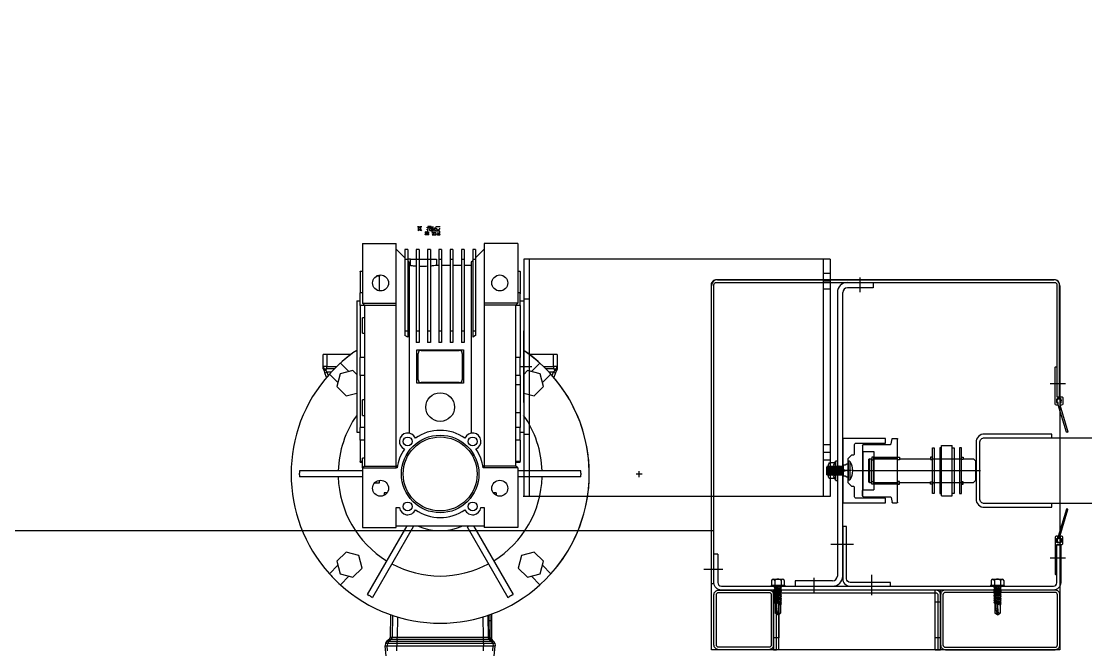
# Model space of a CAD drawing. Header units: millimetres. Extents: x 0 to 420500, y 0 to 297000.
# Drawn here: x 129298 to 130191, y 207453 to 207979 of the extents above; entities that cross this region are included whole.
import ezdxf
from ezdxf.xclip import XClip

# ---------------------------------------------------------------- set-up
doc = ezdxf.new("R2010")
doc.units = ezdxf.units.MM
doc.header["$LTSCALE"] = 5000
doc.header["$XCLIPFRAME"] = 0
doc.layers.add('arch', color=8, linetype='Continuous')
doc.layers.add('TRAY', color=3, linetype='Continuous')

# ---------------------------------------------------------------- blocks, each defined once
blk = doc.blocks.new('XR-plan$0$A$C24791F9D')
at = {"color": 0}
for p, q in [((2.15, 15.49), (2.15, 0.19)), ((2.15, 15.49), (2.15, 0.19)), ((2.49, 15.68), (3.28, 15.68)), ((3.68, 15.28), (3.68, 0.4)), ((3.68, 13.28), (4.82, 13.28)), ((4.82, 13.28), (6.19, 12.57)), ((6.19, 12.57), (7.68, 12.48)), ((7.68, 12.48), (7.68, 3.2)), ((8.41, 10.88), (7.68, 11.84)), ((7.68, 11.84), (8.88, 3.84)), ((8.41, 10.88), (9.27, 4.8)), ((8.41, 10.88), (8.49, 10.88)), ((8.88, 11.84), (8.49, 10.88)), ((8.49, 10.88), (9.35, 4.8)), ((9.61, 10.88), (8.88, 11.84)), ((8.88, 11.84), (10.08, 3.84)), ((9.61, 10.88), (10.47, 4.8)), ((9.61, 10.88), (9.69, 10.88)), ((10.08, 11.84), (9.69, 10.88)), ((9.69, 10.88), (10.55, 4.8)), ((10.81, 10.88), (10.08, 11.84)), ((10.08, 11.84), (11.28, 3.84)), ((10.81, 10.88), (11.67, 4.8)), ((10.81, 10.88), (10.89, 10.88)), ((11.28, 11.84), (10.89, 10.88)), ((10.89, 10.88), (11.75, 4.8)), ((12.01, 10.88), (11.28, 11.84)), ((11.28, 11.84), (12.48, 3.84)), ((12.01, 10.88), (12.87, 4.8)), ((12.01, 10.88), (12.09, 10.88)), ((12.48, 11.84), (12.09, 10.88)), ((12.09, 10.88), (12.95, 4.8)), ((13.21, 10.88), (12.48, 11.84)), ((12.48, 11.84), (13.68, 3.84)), ((13.21, 10.88), (14.07, 4.8)), ((13.21, 10.88), (13.29, 10.88)), ((13.68, 11.84), (13.29, 10.88)), ((13.29, 10.88), (14.15, 4.8)), ((14.41, 10.88), (13.68, 11.84)), ((13.68, 11.84), (14.88, 3.84)), ((14.41, 10.88), (15.27, 4.8)), ((14.41, 10.88), (14.49, 10.88)), ((14.88, 11.84), (14.49, 10.88)), ((14.49, 10.88), (15.35, 4.8)), ((15.61, 10.88), (14.88, 11.84)), ((14.88, 11.84), (16.08, 3.84)), ((15.61, 10.88), (16.47, 4.8)), ((15.61, 10.88), (15.69, 10.88)), ((16.08, 11.84), (15.69, 10.88)), ((15.69, 10.88), (16.55, 4.8)), ((16.81, 10.88), (16.08, 11.84)), ((16.08, 11.84), (17.28, 3.84)), ((16.81, 10.88), (17.67, 4.8)), ((16.81, 10.88), (16.89, 10.88)), ((17.28, 11.84), (16.89, 10.88)), ((16.89, 10.88), (17.75, 4.8)), ((18.01, 10.88), (17.28, 11.84)), ((17.28, 11.84), (18.48, 3.84)), ((18.01, 10.88), (18.87, 4.8)), ((18.01, 10.88), (18.09, 10.88)), ((18.48, 11.84), (18.09, 10.88)), ((18.09, 10.88), (18.95, 4.8)), ((19.21, 10.88), (18.48, 11.84)), ((18.48, 11.84), (19.68, 3.84)), ((19.21, 10.88), (20.07, 4.8)), ((19.21, 10.88), (19.29, 10.88)), ((19.68, 11.84), (19.29, 10.88)), ((19.29, 10.88), (20.15, 4.8)), ((20.41, 10.88), (19.68, 11.84)), ((19.68, 11.84), (20.88, 3.84)), ((20.41, 10.88), (21.27, 4.8)), ((20.41, 10.88), (20.49, 10.88)), ((20.88, 11.84), (20.49, 10.88)), ((20.49, 10.88), (21.35, 4.8)), ((21.61, 10.88), (20.88, 11.84)), ((20.88, 11.84), (21.68, 6.51)), ((21.61, 10.88), (21.68, 10.37)), ((21.61, 10.88), (21.68, 10.88)), ((21.68, 10.88), (21.68, 4.37)), ((4.82, 7.84), (3.68, 7.84)), ((3.68, 2.4), (4.82, 2.4)), ((4.82, 7.84), (7.68, 8.48)), ((4.82, 7.84), (7.68, 7.2)), ((4.82, 2.4), (6.19, 3.11)), ((6.19, 3.11), (7.68, 3.2)), ((7.68, 8.11), (8.15, 4.8)), ((7.68, 7.57), (8.07, 4.8)), ((7.68, 3.84), (8.07, 4.8)), ((8.15, 4.8), (8.07, 4.8)), ((8.15, 4.8), (8.88, 3.84)), ((8.88, 3.84), (9.27, 4.8)), ((9.35, 4.8), (9.27, 4.8)), ((9.35, 4.8), (10.08, 3.84)), ((10.08, 3.84), (10.47, 4.8)), ((10.55, 4.8), (10.47, 4.8)), ((10.55, 4.8), (11.28, 3.84)), ((11.28, 3.84), (11.67, 4.8)), ((11.75, 4.8), (11.67, 4.8)), ((11.75, 4.8), (12.48, 3.84)), ((12.48, 3.84), (12.87, 4.8)), ((12.95, 4.8), (12.87, 4.8)), ((12.95, 4.8), (13.68, 3.84)), ((13.68, 3.84), (14.07, 4.8)), ((14.15, 4.8), (14.07, 4.8)), ((14.15, 4.8), (14.88, 3.84)), ((14.88, 3.84), (15.27, 4.8)), ((15.35, 4.8), (15.27, 4.8)), ((15.35, 4.8), (16.08, 3.84)), ((16.08, 3.84), (16.47, 4.8)), ((16.55, 4.8), (16.47, 4.8)), ((16.55, 4.8), (17.28, 3.84)), ((17.28, 3.84), (17.67, 4.8)), ((17.75, 4.8), (17.67, 4.8)), ((17.75, 4.8), (18.48, 3.84)), ((18.48, 3.84), (18.87, 4.8)), ((18.95, 4.8), (18.87, 4.8)), ((18.95, 4.8), (19.68, 3.84)), ((19.68, 3.84), (20.07, 4.8)), ((20.15, 4.8), (20.07, 4.8)), ((20.15, 4.8), (20.88, 3.84)), ((20.88, 3.84), (21.27, 4.8)), ((21.35, 4.8), (21.27, 4.8)), ((21.35, 4.8), (21.68, 4.37)), ((2.49, 0), (3.28, 0))]:
    blk.add_line(p, q, dxfattribs=at)
for centre, radius, start, end in [((14.67, 7.84), 14.67, 148.57848, 211.42152), ((2.49, 15.28), 0.4, 90, 148.57848), ((3.28, 15.28), 0.4, 0, 90), ((2.49, 0.4), 0.4, 211.42152, 270), ((3.28, 0.4), 0.4, 270, 0)]:
    blk.add_arc(centre, radius, start, end, dxfattribs=at)
blk = doc.blocks.new('XR-plan$0$A$C715D639E')
at = {"color": 0}
for p, q in [((0, 13.2), (0, 3.04)), ((5.23, 11.6), (0.77, 11.6)), ((5.23, 14.8), (0.8, 14.8)), ((5.91, 16.05), (5.91, 0.19)), ((6.25, 16.24), (7.04, 16.24)), ((7.44, 15.84), (7.44, 0.4)), ((5.23, 5.2), (0.8, 5.2)), ((5.23, 1.44), (0.8, 1.44)), ((6.25, 0), (7.04, 0))]:
    blk.add_line(p, q, dxfattribs=at)
for centre, radius, start, end in [((2, 13.2), 2, 126.8699, 233.1301), ((6.91, 8.43), 6.91, 152.67686, 207.84238), ((6.43, 13.2), 2, 126.8699, 233.1301), ((11.34, 8.43), 6.91, 152.67686, 207.84238), ((18.43, 8.4), 14.67, 148.57848, 154.13646), ((6.25, 15.84), 0.4, 90, 148.57848), ((7.04, 15.84), 0.4, 0, 90), ((2.61, 3.32), 2.61, 133.8974, 226.1026), ((7.04, 3.32), 2.61, 133.8974, 226.1026), ((18.43, 7.84), 14.67, 205.86354, 211.42152), ((6.25, 0.4), 0.4, 211.42152, 270), ((7.04, 0.4), 0.4, 270, 0)]:
    blk.add_arc(centre, radius, start, end, dxfattribs=at)
blk = doc.blocks.new('XR-plan$0$A$C12F92AEA')
at = {"color": 0}
for p, q in [((23.99, 49.45), (24.83, 53.64)), ((25.32, 54.05), (29, 54.05)), ((0, 48.05), (0, 43.52)), ((0, 6), (0, 48)), ((1, 49.05), (23.5, 49.05)), ((29.5, 53.55), (29.5, 0.5)), ((0, 43.52), (0.5, 43.02)), ((0.5, 11.02), (0.5, 43.02)), ((0.5, 43.02), (9.5, 43.02)), ((9.5, 11.02), (9.5, 43.02)), ((9.5, 38.02), (29.5, 38.02)), ((0, 10.52), (0.5, 11.02)), ((0, 6), (0, 10.52)), ((0.5, 11.02), (9.5, 11.02)), ((9.5, 16.02), (29.5, 16.02)), ((1, 5), (23.5, 5)), ((23.99, 4.6), (24.83, 0.4)), ((25.32, 0), (29, 0))]:
    blk.add_line(p, q, dxfattribs=at)
for centre, radius, start, end in [((25.32, 53.55), 0.5, 90, 168.69007), ((29, 53.55), 0.5, 0, 90), ((1, 48.05), 1, 90, 180), ((23.5, 49.55), 0.5, 270, 348.69007), ((1, 6), 1, 180, 270), ((23.5, 4.5), 0.5, 11.30993, 90), ((25.32, 0.5), 0.5, 191.30993, 270), ((29, 0.5), 0.5, 270, 0)]:
    blk.add_arc(centre, radius, start, end, dxfattribs=at)
blk = doc.blocks.new('COMBI SHUTTER')
at = {"color": 0}
for p, q in [((-1584.55, 340.24), (-1584.55, 290.24)), ((-1584.55, 340.24), (-1556.55, 340.24)), ((-1556.55, 290.24), (-1556.55, 340.24)), ((-1482.55, 340.24), (-1482.55, 290.24)), ((-1454.55, 340.24), (-1482.55, 340.24)), ((-1454.55, 340.24), (-1454.55, 290.24)), ((-1549.3, 328.35), (-1556.55, 335.6)), ((-1549.3, 335.24), (-1549.3, 326.94)), ((-1546.8, 335.24), (-1549.3, 335.24)), ((-1546.8, 335.24), (-1546.8, 326.94)), ((-1539.8, 335.24), (-1539.8, 326.94)), ((-1537.3, 335.24), (-1539.8, 335.24)), ((-1537.3, 335.24), (-1537.3, 326.94)), ((-1530.3, 335.24), (-1530.3, 326.94)), ((-1527.8, 335.24), (-1530.3, 335.24)), ((-1527.8, 335.24), (-1527.8, 326.94)), ((-1518.3, 335.24), (-1520.8, 335.24)), ((-1520.8, 335.24), (-1520.8, 326.94)), ((-1518.3, 335.24), (-1518.3, 326.94)), ((-1508.8, 335.24), (-1511.3, 335.24)), ((-1511.3, 335.24), (-1511.3, 326.94)), ((-1508.8, 335.24), (-1508.8, 326.94)), ((-1499.3, 335.24), (-1501.8, 335.24)), ((-1501.8, 335.24), (-1501.8, 326.94)), ((-1499.3, 335.24), (-1499.3, 326.94)), ((-1492.3, 335.24), (-1492.3, 326.94)), ((-1489.8, 335.24), (-1492.3, 335.24)), ((-1482.55, 335.6), (-1489.8, 328.35)), ((-1489.8, 335.24), (-1489.8, 326.94)), ((-1549.3, 326.94), (-1549.3, 266.74)), ((-1546.8, 326.94), (-1549.3, 326.94)), ((-1544.3, 327.24), (-1546.8, 327.24)), ((-1546.8, 326.94), (-1546.8, 266.74)), ((-1545.55, 324.6), (-1546.8, 325.85)), ((-1545.55, 324.6), (-1545.55, 181.35)), ((-1544.3, 321.95), (-1545.55, 321.95)), ((-1544.3, 327.24), (-1539.8, 327.24)), ((-1544.3, 321.95), (-1544.3, 327.24)), ((-1539.8, 326.94), (-1539.8, 266.74)), ((-1537.3, 326.94), (-1539.8, 326.94)), ((-1537.3, 327.24), (-1530.3, 327.24)), ((-1537.3, 326.94), (-1537.3, 266.74)), ((-1530.3, 326.94), (-1530.3, 266.74)), ((-1527.8, 326.94), (-1530.3, 326.94)), ((-1527.8, 327.24), (-1524.8, 327.24)), ((-1527.8, 326.94), (-1527.8, 266.74)), ((-1524.8, 327.24), (-1522.55, 327.24)), ((-1522.55, 327.24), (-1522.55, 322.24)), ((-1522.55, 322.24), (-1520.8, 322.24)), ((-1518.3, 326.94), (-1520.8, 326.94)), ((-1520.8, 326.94), (-1520.8, 266.74)), ((-1518.3, 326.94), (-1518.3, 266.74)), ((-1518.3, 322.24), (-1511.3, 322.24)), ((-1508.8, 326.94), (-1511.3, 326.94)), ((-1511.3, 326.94), (-1511.3, 266.74)), ((-1508.8, 326.94), (-1508.8, 266.74)), ((-1508.8, 322.24), (-1501.8, 322.24)), ((-1499.3, 326.94), (-1501.8, 326.94)), ((-1501.8, 326.94), (-1501.8, 266.74)), ((-1499.3, 326.94), (-1499.3, 266.74)), ((-1499.3, 322.24), (-1493.55, 322.24)), ((-1492.3, 325.85), (-1493.55, 324.6)), ((-1493.55, 324.6), (-1493.55, 181.35)), ((-1492.3, 326.94), (-1492.3, 266.74)), ((-1489.8, 326.94), (-1492.3, 326.94)), ((-1489.8, 326.94), (-1489.8, 266.74)), ((-1192.55, 327.24), (-1449.55, 327.24)), ((-1449.55, 327.24), (-1449.55, 128.35)), ((-1445.05, 327.24), (-1445.05, 128.35)), ((-1198.55, 327.24), (-1198.55, 128.35)), ((-1192.55, 327.24), (-1192.55, 128.35)), ((-1586.55, 316.89), (-1586.55, 317.24)), ((-1586.55, 317.24), (-1584.55, 317.24)), ((-1584.55, 316.89), (-1586.55, 316.89)), ((-1586.55, 316.89), (-1586.55, 298.87)), ((-1570.55, 312.86), (-1573.19, 312.86)), ((-1570.55, 313.86), (-1570.55, 312.86)), ((-1570.55, 300.61), (-1570.55, 312.86)), ((-1454.55, 317.24), (-1452.55, 317.24)), ((-1452.55, 316.89), (-1454.55, 316.89)), ((-1452.55, 316.89), (-1452.55, 317.24)), ((-1452.55, 316.89), (-1452.55, 298.14)), ((-1198.55, 315.48), (-1192.55, 315.48)), ((-1292.1, 0), (-1292.1, 304.98)), ((-1287.1, 309.98), (-1005, 309.98)), ((-1198.55, 308.98), (-1192.55, 308.98)), ((-1178.05, 307.68), (-1156.55, 307.68)), ((-1167.3, 299.67), (-1167.3, 311.94)), ((-1156.55, 307.68), (-1156.55, 303.18)), ((-1000, 304.98), (-1000, 0)), ((-1584.55, 298.87), (-1586.55, 298.87)), ((-1586.55, 288.25), (-1586.55, 298.87)), ((-1452.55, 298.87), (-1454.55, 298.87)), ((-1452.55, 288.25), (-1452.55, 298.87)), ((-1198.55, 302.48), (-1192.55, 302.48)), ((-1186.55, 299.18), (-1186.55, 61.7)), ((-1182.05, 61.7), (-1182.05, 299.18)), ((-1156.55, 303.18), (-1178.05, 303.18)), ((-1589.55, 292.24), (-1589.55, 237.24)), ((-1589.55, 292.24), (-1586.55, 292.24)), ((-1583.05, 288.25), (-1586.55, 288.25)), ((-1586.55, 288.25), (-1586.55, 244.75)), ((-1584.55, 290.24), (-1556.55, 290.24)), ((-1584.55, 290.24), (-1583.05, 288.74)), ((-1583.05, 288.74), (-1556.55, 288.74)), ((-1583.05, 288.74), (-1583.05, 153.74)), ((-1556.55, 288.74), (-1556.55, 290.24)), ((-1556.55, 153.74), (-1556.55, 288.74)), ((-1482.55, 290.24), (-1482.55, 288.74)), ((-1454.55, 290.24), (-1482.55, 290.24)), ((-1482.55, 288.74), (-1482.55, 153.74)), ((-1456.05, 288.74), (-1482.55, 288.74)), ((-1456.05, 288.74), (-1454.55, 290.24)), ((-1456.05, 153.74), (-1456.05, 288.74)), ((-1452.55, 288.25), (-1456.05, 288.25)), ((-1452.55, 292.24), (-1449.55, 292.24)), ((-1452.55, 288.25), (-1452.55, 244.75)), ((-1449.55, 294.02), (-1445.05, 294.02)), ((-1449.55, 292.24), (-1449.55, 237.24)), ((-1583.05, 278.18), (-1584.55, 278.18)), ((-1584.55, 265.18), (-1584.55, 278.18)), ((-1584.55, 265.18), (-1583.05, 265.18)), ((-1546.8, 266.74), (-1549.3, 266.74)), ((-1549.3, 266.74), (-1549.3, 263.36)), ((-1546.8, 261.92), (-1549.3, 263.36)), ((-1546.8, 266.74), (-1546.8, 261.92)), ((-1539.8, 266.74), (-1539.8, 257.27)), ((-1537.3, 266.74), (-1539.8, 266.74)), ((-1537.3, 266.74), (-1537.3, 257.27)), ((-1530.3, 266.74), (-1530.3, 257.27)), ((-1527.8, 266.74), (-1530.3, 266.74)), ((-1527.8, 266.74), (-1527.8, 257.27)), ((-1518.3, 266.74), (-1520.8, 266.74)), ((-1520.8, 266.74), (-1520.8, 257.27)), ((-1518.3, 266.74), (-1518.3, 257.27)), ((-1508.8, 266.74), (-1511.3, 266.74)), ((-1511.3, 266.74), (-1511.3, 257.27)), ((-1508.8, 266.74), (-1508.8, 257.27)), ((-1499.3, 266.74), (-1501.8, 266.74)), ((-1501.8, 266.74), (-1501.8, 257.27)), ((-1499.3, 266.74), (-1499.3, 257.27)), ((-1489.8, 266.74), (-1492.3, 266.74)), ((-1492.3, 266.74), (-1492.3, 261.92)), ((-1489.8, 263.36), (-1492.3, 261.92)), ((-1489.8, 266.74), (-1489.8, 263.36)), ((-1449.55, 207.24), (-1449.55, 267.24)), ((-1537.3, 257.27), (-1539.8, 257.27)), ((-1539.05, 251.24), (-1500.05, 251.24)), ((-1539.05, 223.24), (-1539.05, 251.24)), ((-1535.55, 250.74), (-1503.55, 250.74)), ((-1527.8, 257.27), (-1530.3, 257.27)), ((-1518.3, 257.27), (-1520.8, 257.27)), ((-1508.8, 257.27), (-1511.3, 257.27)), ((-1499.3, 257.27), (-1501.8, 257.27)), ((-1500.05, 251.24), (-1500.05, 223.24)), ((-1614.55, 247.24), (-1617.55, 247.24)), ((-1617.55, 237.24), (-1617.55, 247.24)), ((-1594.55, 247.24), (-1614.55, 247.24)), ((-1614.55, 247.24), (-1614.55, 237.24)), ((-1583.05, 244.75), (-1586.55, 244.75)), ((-1586.55, 229.73), (-1586.55, 244.75)), ((-1538.05, 226.24), (-1538.05, 248.24)), ((-1501.05, 248.24), (-1501.05, 226.24)), ((-1452.55, 244.75), (-1456.05, 244.75)), ((-1452.55, 229.73), (-1452.55, 244.75)), ((-1424.55, 247.24), (-1444.55, 247.24)), ((-1421.55, 247.24), (-1424.55, 247.24)), ((-1424.55, 237.24), (-1424.55, 247.24)), ((-1421.55, 247.24), (-1421.55, 237.24)), ((-1617.55, 235.24), (-1617.55, 237.24)), ((-1614.55, 237.24), (-1617.55, 237.24)), ((-1617.55, 235.24), (-1617.5, 235.09)), ((-1617.5, 235.09), (-1617.5, 235.09)), ((-1617.5, 235.09), (-1616.37, 231.99)), ((-1615.55, 235.24), (-1615.55, 234.25)), ((-1615.55, 235.24), (-1614.55, 235.24)), ((-1615.55, 234.25), (-1614.49, 232.5)), ((-1614.55, 237.24), (-1606.3, 237.24)), ((-1614.55, 235.24), (-1614.55, 237.24)), ((-1608.33, 235.24), (-1614.55, 235.24)), ((-1610.96, 232.5), (-1614.49, 232.5)), ((-1614.49, 232.5), (-1613.48, 229.72)), ((-1592.73, 233.85), (-1603.32, 231.01)), ((-1603.22, 240.1), (-1596.07, 232.95)), ((-1589.55, 230.67), (-1592.73, 233.85)), ((-1589.55, 237.24), (-1589.55, 182.24)), ((-1451.8, 237.24), (-1442.8, 237.24)), ((-1449.55, 237.24), (-1449.55, 182.24)), ((-1446.38, 233.85), (-1449.55, 230.67)), ((-1435.78, 231.01), (-1446.38, 233.85)), ((-1443.03, 232.95), (-1435.88, 240.1)), ((-1432.8, 237.24), (-1424.55, 237.24)), ((-1424.55, 235.24), (-1430.78, 235.24)), ((-1424.61, 232.5), (-1428.14, 232.5)), ((-1425.63, 229.72), (-1424.61, 232.5)), ((-1423.55, 234.25), (-1424.61, 232.5)), ((-1421.55, 237.24), (-1424.55, 237.24)), ((-1424.55, 237.24), (-1424.55, 235.24)), ((-1424.55, 235.24), (-1423.55, 235.24)), ((-1423.55, 234.25), (-1423.55, 235.24)), ((-1421.6, 235.09), (-1422.73, 231.99)), ((-1421.55, 235.24), (-1421.6, 235.09)), ((-1421.55, 237.24), (-1421.55, 235.24)), ((-1614.93, 228.03), (-1616.37, 231.99)), ((-1605.26, 223.76), (-1612.42, 230.91)), ((-1603.32, 231.01), (-1606.16, 220.41)), ((-1583.05, 229.73), (-1586.55, 229.73)), ((-1586.55, 229.73), (-1586.55, 186.23)), ((-1500.05, 223.24), (-1539.05, 223.24)), ((-1503.55, 223.74), (-1535.55, 223.74)), ((-1452.55, 229.73), (-1456.05, 229.73)), ((-1452.55, 229.73), (-1452.55, 222.18)), ((-1432.94, 220.41), (-1435.78, 231.01)), ((-1426.69, 230.91), (-1433.84, 223.76)), ((-1422.73, 231.99), (-1424.17, 228.03)), ((-1008.24, 223.11), (-995.19, 223.11)), ((-1606.16, 220.41), (-1598.4, 212.66)), ((-1598.4, 212.66), (-1589.55, 215.03)), ((-1456.05, 222.18), (-1452.55, 222.18)), ((-1452.55, 222.18), (-1452.55, 198.51)), ((-1449.55, 215.03), (-1440.7, 212.66)), ((-1440.7, 212.66), (-1432.94, 220.41)), ((-1583.05, 209.3), (-1584.55, 209.3)), ((-1584.55, 196.3), (-1584.55, 209.3)), ((-1452.55, 198.51), (-1456.05, 198.51)), ((-1452.55, 198.51), (-1452.55, 186.23)), ((-1584.55, 196.3), (-1583.05, 196.3)), ((-1589.55, 182.24), (-1586.55, 182.24)), ((-1583.05, 186.23), (-1586.55, 186.23)), ((-1586.55, 175.61), (-1586.55, 186.23)), ((-1452.55, 186.23), (-1456.05, 186.23)), ((-1452.55, 175.61), (-1452.55, 186.23)), ((-1452.55, 182.24), (-1449.55, 182.24)), ((-1449.55, 180.46), (-1445.05, 180.46)), ((-1583.05, 175.61), (-1586.55, 175.61)), ((-1586.55, 175.61), (-1586.55, 157.59)), ((-1452.55, 175.61), (-1456.05, 175.61)), ((-1452.55, 175.61), (-1452.55, 157.59)), ((-1198.55, 172), (-1192.55, 172)), ((-1099.16, 170.96), (-1090.16, 170.96)), ((-1099.16, 129), (-1099.16, 170.96)), ((-1090.16, 129), (-1090.16, 170.96)), ((-1063.11, 177.5), (3063.11, 177.5)), ((-1198.55, 165.5), (-1192.55, 165.5)), ((-1584.55, 157.59), (-1586.55, 157.59)), ((-1586.55, 157.24), (-1586.55, 157.59)), ((-1586.55, 157.24), (-1584.55, 157.24)), ((-1583.05, 160.59), (-1584.55, 160.59)), ((-1584.55, 152.24), (-1584.55, 160.59)), ((-1583.05, 153.74), (-1584.55, 152.24)), ((-1584.55, 152.24), (-1556.55, 152.24)), ((-1584.55, 152.24), (-1584.55, 102.24)), ((-1583.05, 153.74), (-1556.55, 153.74)), ((-1556.55, 152.24), (-1556.55, 153.74)), ((-1555.47, 153.74), (-1556.55, 153.74)), ((-1555.71, 152.24), (-1556.55, 152.24)), ((-1482.55, 153.74), (-1483.63, 153.74)), ((-1482.55, 152.24), (-1483.4, 152.24)), ((-1456.05, 153.74), (-1482.55, 153.74)), ((-1482.55, 153.74), (-1482.55, 152.24)), ((-1454.55, 152.24), (-1482.55, 152.24)), ((-1452.55, 157.59), (-1456.05, 157.59)), ((-1456.05, 157.24), (-1452.55, 157.24)), ((-1454.55, 152.24), (-1456.05, 153.74)), ((-1454.55, 152.24), (-1454.55, 102.24)), ((-1452.55, 157.24), (-1452.55, 157.59)), ((-1198.55, 159), (-1192.55, 159)), ((-1159.56, 160), (-1160.06, 159.5)), ((-1160.06, 140.5), (-1160.06, 159.5)), ((-1159.56, 160), (-1157.56, 160)), ((-1159.56, 160), (-1159.56, 140)), ((-1157.56, 140), (-1157.56, 160)), ((-1156.06, 140), (-1156.06, 160)), ((-1142.16, 160), (-1136.06, 160)), ((-1134.56, 160), (-1108.36, 160)), ((-1106.86, 160), (-1082.46, 160)), ((-1106.86, 160), (-1082.46, 160)), ((-1080.96, 160), (-1072.34, 160)), ((-1070.34, 158), (-1072.34, 160)), ((-1070.34, 142), (-1070.34, 158)), ((-1637.55, 146.57), (-1637.55, 147.91)), ((-1584.55, 149.74), (-1637.53, 149.74)), ((-1584.55, 144.74), (-1637.53, 144.74)), ((-1401.58, 149.74), (-1454.55, 149.74)), ((-1401.58, 144.74), (-1454.55, 144.74)), ((-1401.55, 147.91), (-1401.55, 146.57)), ((-1350.12, 147.17), (-1355.12, 147.17)), ((-1352.62, 144.67), (-1352.62, 149.67)), ((-1174.72, 150), (-1190.19, 150)), ((-1176.04, 150), (-1187.82, 150)), ((-1173.09, 150), (-1066.63, 150)), ((-1173.09, 150), (-1066.63, 150)), ((-1574.52, 139.74), (-1570.55, 139.74)), ((-1570.55, 139.74), (-1570.55, 141.86)), ((-1566.55, 141.23), (-1566.55, 140.99)), ((-1566.11, 140.99), (-1566.55, 140.99)), ((-1472.55, 140.99), (-1472.99, 140.99)), ((-1472.55, 141.23), (-1472.55, 140.99)), ((-1160.06, 140.5), (-1159.56, 140)), ((-1159.56, 140), (-1157.56, 140)), ((-1142.16, 140), (-1136.06, 140)), ((-1134.56, 140), (-1108.36, 140)), ((-1106.86, 140), (-1082.46, 140)), ((-1080.96, 140), (-1072.34, 140)), ((-1072.34, 140), (-1070.34, 142)), ((-1564, 131.49), (-1566.55, 131.49)), ((-1566.55, 131.49), (-1566.55, 129.25)), ((-1472.55, 131.49), (-1475.1, 131.49)), ((-1472.55, 131.49), (-1472.55, 129.25)), ((-1192.55, 128.35), (-1449.99, 128.35)), ((-1099.16, 129), (-1090.16, 129)), ((-1556.55, 102.24), (-1556.55, 119.24)), ((-1556.55, 119.24), (-1553.73, 119.24)), ((-1485.37, 119.24), (-1482.55, 119.24)), ((-1482.55, 119.24), (-1482.55, 102.24)), ((3063.11, 122.5), (-1063.11, 122.5)), ((-1584.55, 102.24), (-1556.55, 102.24)), ((-1547.55, 103.74), (-1580.7, 46.32)), ((-1542.2, 103.01), (-1576.37, 43.82)), ((-1556.55, 103.74), (-1482.55, 103.74)), ((-1542.2, 103.02), (-1542.2, 103.01)), ((-1496.9, 103.01), (-1496.91, 103.02)), ((-1496.9, 103.01), (-1462.73, 43.82)), ((-1491.55, 103.74), (-1458.4, 46.32)), ((-1454.55, 102.24), (-1482.55, 102.24)), ((-1598.4, 81.82), (-1606.16, 74.06)), ((-1587.81, 78.98), (-1598.4, 81.82)), ((-1440.7, 81.82), (-1451.29, 78.98)), ((-1432.94, 74.06), (-1440.7, 81.82)), ((-1173.14, 88.2), (-1191.91, 88.2)), ((-1174.72, 88.2), (-1190.19, 88.2)), ((-1606.16, 74.06), (-1603.32, 63.47)), ((-1584.97, 68.39), (-1587.81, 78.98)), ((-1451.29, 78.98), (-1454.13, 68.39)), ((-1435.78, 63.47), (-1432.94, 74.06)), ((-1286.81, 80), (-1290.01, 80)), ((-1008.24, 76.89), (-995.19, 76.89)), ((-1612.42, 63.57), (-1605.26, 70.72)), ((-1603.32, 63.47), (-1592.73, 60.63)), ((-1592.73, 60.63), (-1584.97, 68.39)), ((-1454.13, 68.39), (-1446.38, 60.63)), ((-1446.38, 60.63), (-1435.78, 63.47)), ((-1433.84, 70.72), (-1426.69, 63.57)), ((-1298.53, 67.37), (-1282.53, 67.37)), ((-1157.8, 62.72), (-1157.8, 45.74)), ((-1596.07, 61.53), (-1603.22, 54.37)), ((-1435.88, 54.37), (-1443.03, 61.53)), ((-1242.16, 53.9), (-1242.16, 53.5)), ((-1241.86, 54.2), (-1230.96, 54.2)), ((-1241.66, 57.89), (-1241.66, 54.2)), ((-1240.34, 59.2), (-1232.47, 59.2)), ((-1239.03, 59.2), (-1239.03, 54.2)), ((-1233.78, 59.2), (-1233.78, 54.2)), ((-1231.16, 57.89), (-1231.16, 54.2)), ((-1230.66, 53.9), (-1230.66, 53.5)), ((-1190.55, 57.7), (-1222.05, 57.7)), ((-1222.05, 57.7), (-1222.05, 53.2)), ((-1206.3, 60.29), (-1206.3, 47.65)), ((-1206.3, 60.29), (-1206.3, 47.65)), ((-1058.06, 53.9), (-1058.06, 53.5)), ((-1057.76, 54.2), (-1046.86, 54.2)), ((-1057.56, 57.89), (-1057.56, 54.2)), ((-1056.24, 59.2), (-1048.37, 59.2)), ((-1054.93, 59.2), (-1054.93, 54.2)), ((-1049.68, 59.2), (-1049.68, 54.2)), ((-1047.06, 57.89), (-1047.06, 54.2)), ((-1046.56, 53.9), (-1046.56, 53.5)), ((-1577.97, 44.71), (-1579.13, 45.38)), ((-1459.97, 45.38), (-1461.13, 44.71)), ((-1241.86, 53.2), (-1230.96, 53.2)), ((-1240, 0), (-1240, 50)), ((-1239.41, 52.08), (-1238.61, 52.72)), ((-1238.61, 51.16), (-1239.41, 52.08)), ((-1239.41, 50.52), (-1238.61, 51.16)), ((-1238.61, 49.61), (-1239.41, 50.52)), ((-1239.41, 48.97), (-1238.61, 49.61)), ((-1238.61, 48.05), (-1239.41, 48.97)), ((-1239.41, 47.41), (-1238.61, 48.05)), ((-1238.61, 46.5), (-1239.41, 47.41)), ((-1239.41, 45.86), (-1238.61, 46.5)), ((-1238.61, 44.94), (-1239.41, 45.86)), ((-1239.41, 44.3), (-1238.61, 44.94)), ((-1239.3, 52.17), (-1233.41, 50.73)), ((-1239.3, 50.61), (-1233.41, 49.17)), ((-1239.3, 49.06), (-1233.41, 47.62)), ((-1239.3, 47.5), (-1233.41, 46.06)), ((-1239.3, 45.95), (-1233.41, 44.51)), ((-1238.61, 52.72), (-1239.03, 53.2)), ((-1238.61, 52.72), (-1234.21, 51.65)), ((-1238.61, 51.16), (-1234.21, 50.09)), ((-1238.61, 49.61), (-1234.21, 48.54)), ((-1238.61, 48.05), (-1234.21, 46.98)), ((-1238.61, 46.5), (-1234.21, 45.43)), ((-1238.61, 44.94), (-1234.21, 43.87)), ((-1237.16, 53.2), (-1233.41, 52.28)), ((-1235.5, 0), (-1235.5, 50)), ((-1233.41, 52.28), (-1234.21, 53.2)), ((-1233.41, 52.28), (-1234.21, 51.65)), ((-1233.41, 50.73), (-1234.21, 51.65)), ((-1233.41, 50.73), (-1234.21, 50.09)), ((-1233.41, 49.17), (-1234.21, 50.09)), ((-1233.41, 49.17), (-1234.21, 48.54)), ((-1233.41, 47.62), (-1234.21, 48.54)), ((-1233.41, 47.62), (-1234.21, 46.98)), ((-1233.41, 46.06), (-1234.21, 46.98)), ((-1233.41, 46.06), (-1234.21, 45.43)), ((-1233.41, 44.51), (-1234.21, 45.43)), ((-1222.05, 53.2), (-1190.55, 53.2)), ((-1104.5, 0), (-1104.5, 50)), ((-1100, 0), (-1100, 50)), ((-1057.76, 53.2), (-1046.86, 53.2)), ((-1055.31, 52.08), (-1054.51, 52.72)), ((-1054.51, 51.16), (-1055.31, 52.08)), ((-1055.31, 50.52), (-1054.51, 51.16)), ((-1054.51, 49.61), (-1055.31, 50.52)), ((-1055.31, 48.97), (-1054.51, 49.61)), ((-1054.51, 48.05), (-1055.31, 48.97)), ((-1055.31, 47.41), (-1054.51, 48.05)), ((-1054.51, 46.5), (-1055.31, 47.41)), ((-1055.31, 45.86), (-1054.51, 46.5)), ((-1054.51, 44.94), (-1055.31, 45.86)), ((-1055.31, 44.3), (-1054.51, 44.94)), ((-1055.2, 52.17), (-1049.31, 50.73)), ((-1055.2, 50.61), (-1049.31, 49.17)), ((-1055.2, 49.06), (-1049.31, 47.62)), ((-1055.2, 47.5), (-1049.31, 46.06)), ((-1055.2, 45.95), (-1049.31, 44.51)), ((-1054.51, 52.72), (-1054.93, 53.2)), ((-1054.51, 52.72), (-1050.11, 51.65)), ((-1054.51, 51.16), (-1050.11, 50.09)), ((-1054.51, 49.61), (-1050.11, 48.54)), ((-1054.51, 48.05), (-1050.11, 46.98)), ((-1054.51, 46.5), (-1050.11, 45.43)), ((-1054.51, 44.94), (-1050.11, 43.87)), ((-1053.06, 53.2), (-1049.31, 52.28)), ((-1049.31, 52.28), (-1050.11, 53.2)), ((-1049.31, 52.28), (-1050.11, 51.65)), ((-1049.31, 50.73), (-1050.11, 51.65)), ((-1049.31, 50.73), (-1050.11, 50.09)), ((-1049.31, 49.17), (-1050.11, 50.09)), ((-1049.31, 49.17), (-1050.11, 48.54)), ((-1049.31, 47.62), (-1050.11, 48.54)), ((-1049.31, 47.62), (-1050.11, 46.98)), ((-1049.31, 46.06), (-1050.11, 46.98)), ((-1049.31, 46.06), (-1050.11, 45.43)), ((-1049.31, 44.51), (-1050.11, 45.43)), ((-1238.61, 43.39), (-1239.41, 44.3)), ((-1239.41, 42.75), (-1238.61, 43.39)), ((-1238.61, 41.83), (-1239.41, 42.75)), ((-1239.41, 41.19), (-1238.61, 41.83)), ((-1238.61, 40.28), (-1239.41, 41.19)), ((-1239.41, 39.64), (-1238.61, 40.28)), ((-1238.61, 38.72), (-1239.41, 39.64)), ((-1239.3, 44.39), (-1233.41, 42.96)), ((-1239.3, 42.84), (-1233.41, 41.4)), ((-1239.3, 41.28), (-1233.41, 39.85)), ((-1239.3, 39.73), (-1237.81, 39.36)), ((-1238.61, 43.39), (-1234.21, 42.32)), ((-1238.61, 41.83), (-1234.21, 40.76)), ((-1238.61, 40.28), (-1234.21, 39.21)), ((-1238.61, 38.72), (-1238.61, 30.47)), ((-1238.61, 38.72), (-1237.87, 38.54)), ((-1236.02, 38.09), (-1237.73, 40.07)), ((-1236.94, 39.15), (-1233.41, 38.29)), ((-1236.94, 39.15), (-1236.68, 39.09)), ((-1236.02, 38.09), (-1234.21, 37.65)), ((-1235.74, 31), (-1236.02, 38.09)), ((-1236.02, 30.68), (-1236.02, 38.09)), ((-1233.41, 44.51), (-1234.21, 43.87)), ((-1233.41, 42.96), (-1234.21, 43.87)), ((-1233.41, 42.96), (-1234.21, 42.32)), ((-1233.41, 41.4), (-1234.21, 42.32)), ((-1233.41, 41.4), (-1234.21, 40.76)), ((-1233.41, 39.85), (-1234.21, 40.76)), ((-1233.41, 39.85), (-1234.21, 39.21)), ((-1233.41, 38.29), (-1234.21, 39.21)), ((-1233.41, 38.29), (-1234.21, 37.65)), ((-1234.21, 37.65), (-1234.21, 30.47)), ((-1054.51, 43.39), (-1055.31, 44.3)), ((-1055.31, 42.75), (-1054.51, 43.39)), ((-1054.51, 41.83), (-1055.31, 42.75)), ((-1055.31, 41.19), (-1054.51, 41.83)), ((-1054.51, 40.28), (-1055.31, 41.19)), ((-1055.31, 39.64), (-1054.51, 40.28)), ((-1054.51, 38.72), (-1055.31, 39.64)), ((-1055.2, 44.39), (-1049.31, 42.96)), ((-1055.2, 42.84), (-1049.31, 41.4)), ((-1055.2, 41.28), (-1049.31, 39.85)), ((-1055.2, 39.73), (-1053.71, 39.36)), ((-1054.51, 43.39), (-1050.11, 42.32)), ((-1054.51, 41.83), (-1050.11, 40.76)), ((-1054.51, 40.28), (-1050.11, 39.21)), ((-1054.51, 38.72), (-1054.51, 30.47)), ((-1054.51, 38.72), (-1053.77, 38.54)), ((-1051.92, 38.09), (-1053.63, 40.07)), ((-1052.84, 39.15), (-1049.31, 38.29)), ((-1052.84, 39.15), (-1052.58, 39.09)), ((-1051.92, 38.09), (-1050.11, 37.65)), ((-1051.64, 31), (-1051.92, 38.09)), ((-1051.92, 30.68), (-1051.92, 38.09)), ((-1049.31, 44.51), (-1050.11, 43.87)), ((-1049.31, 42.96), (-1050.11, 43.87)), ((-1049.31, 42.96), (-1050.11, 42.32)), ((-1049.31, 41.4), (-1050.11, 42.32)), ((-1049.31, 41.4), (-1050.11, 40.76)), ((-1049.31, 39.85), (-1050.11, 40.76)), ((-1049.31, 39.85), (-1050.11, 39.21)), ((-1049.31, 38.29), (-1050.11, 39.21)), ((-1049.31, 38.29), (-1050.11, 37.65)), ((-1050.11, 37.65), (-1050.11, 30.47)), ((-1561.1, 29.34), (-1561.43, 10.24)), ((-1559.52, 28.8), (-1559.84, 10.24)), ((-1555.44, 27.5), (-1555.47, 10.24)), ((-1483.66, 27.5), (-1483.63, 10.24)), ((-1479.59, 28.8), (-1479.26, 10.24)), ((-1476.55, 29.87), (-1476.55, 24.22)), ((-1476.55, 29.87), (-1476.55, 24.22)), ((-1236.41, 29.2), (-1238.61, 30.47)), ((-1236.41, 29.2), (-1237.46, 33.89)), ((-1236.41, 29.2), (-1236.02, 30.68)), ((-1236.41, 29.2), (-1234.21, 30.47)), ((-1235.32, 31), (-1234.21, 30.47)), ((-1052.31, 29.2), (-1054.51, 30.47)), ((-1052.31, 29.2), (-1053.36, 33.89)), ((-1052.31, 29.2), (-1051.92, 30.68)), ((-1052.31, 29.2), (-1050.11, 30.47)), ((-1051.22, 31), (-1050.11, 30.47)), ((-1477.94, 24.23), (-1479.32, 24.2)), ((-1479.32, 24.2), (-1479.07, 10.24)), ((-1477.94, 24.23), (-1477.82, 10.26)), ((-1476.55, 24.22), (-1476.55, 9.34)), ((-1476.55, 24.22), (-1476.55, 8.43)), ((-1559.84, 10.24), (-1561.43, 10.24)), ((-1555.47, 10.24), (-1559.84, 10.24)), ((-1519.55, 10.24), (-1555.47, 10.24)), ((-1483.63, 10.24), (-1519.55, 10.24)), ((-1479.26, 10.24), (-1483.63, 10.24)), ((-1479.07, 10.24), (-1479.26, 10.24)), ((-1477.82, 10.26), (-1479.07, 10.24)), ((-1565.32, 5.41), (-1565.55, 3.24)), ((-1565.55, 3.24), (-1563.95, 3.24)), ((-1564.56, -8.11), (-1565.55, 3.24)), ((-1565.32, 5.41), (-1563.72, 5.41)), ((-1562.17, 8.72), (-1564.59, 6.76)), ((-1562.99, 6.76), (-1564.59, 6.76)), ((-1563.72, 5.41), (-1563.95, 3.24)), ((-1563.95, 3.24), (-1555.89, 3.24)), ((-1563.59, -0.94), (-1563.95, 3.24)), ((-1563.72, 5.41), (-1555.87, 5.41)), ((-1560.58, 8.72), (-1562.99, 6.76)), ((-1555.79, 6.76), (-1562.99, 6.76)), ((-1562.17, 8.72), (-1560.58, 8.72)), ((-1560.58, 8.72), (-1555.55, 8.72)), ((-1555.87, 5.41), (-1555.89, 3.24)), ((-1555.89, 3.24), (-1519.55, 3.24)), ((-1555.86, -0.94), (-1555.89, 3.24)), ((-1555.87, 5.41), (-1519.55, 5.41)), ((-1555.55, 8.72), (-1555.79, 6.76)), ((-1519.55, 6.76), (-1555.79, 6.76)), ((-1555.55, 8.72), (-1519.55, 8.72)), ((-1519.55, 8.72), (-1483.56, 8.72)), ((-1483.31, 6.76), (-1519.55, 6.76)), ((-1519.55, 5.41), (-1483.23, 5.41)), ((-1519.55, 3.24), (-1483.21, 3.24)), ((-1483.56, 8.72), (-1478.52, 8.72)), ((-1483.56, 8.72), (-1483.31, 6.76)), ((-1476.11, 6.76), (-1483.31, 6.76)), ((-1483.25, -0.94), (-1483.21, 3.24)), ((-1483.23, 5.41), (-1475.38, 5.41)), ((-1483.23, 5.41), (-1483.21, 3.24)), ((-1483.21, 3.24), (-1475.15, 3.24)), ((-1478.52, 8.72), (-1478.33, 8.72)), ((-1478.52, 8.72), (-1476.11, 6.76)), ((-1476.55, 8.43), (-1476.55, 8.42)), ((-1474.51, 6.76), (-1476.11, 6.76)), ((-1475.81, 7.81), (-1475.81, 6.87)), ((-1475.81, 7.81), (-1474.51, 6.76)), ((-1475.52, -0.94), (-1475.15, 3.24)), ((-1475.38, 5.41), (-1473.78, 5.41)), ((-1475.38, 5.41), (-1475.15, 3.24)), ((-1475.15, 3.24), (-1473.55, 3.24)), ((-1474.54, -8.11), (-1473.55, 3.24)), ((-1473.78, 5.41), (-1473.55, 3.24)), ((-1000, 0), (-1292.1, 0)), ((-1104.5, 0), (-1100, 0))]:
    blk.add_line(p, q, dxfattribs=at)
for points in [[(-1537.05, 354.24), (-1538.55, 354.24)], [(-1537.8, 350.99), (-1537.8, 354.24)], [(-1537.05, 351.49), (-1537.8, 350.99)], [(-1536.8, 353.49), (-1536.8, 353.99)], [(-1536.8, 351.74), (-1536.8, 352.24)], [(-1535.05, 354.24), (-1536.55, 354.24)], [(-1535.8, 350.99), (-1535.8, 354.24)], [(-1535.05, 351.49), (-1535.8, 350.99)], [(-1528.8, 349.49), (-1532.3, 349.49)], [(-1529.05, 347.49), (-1529.05, 348.74), (-1532.05, 348.74), (-1532.05, 347.49), (-1532.05, 347.99), (-1529.05, 347.99)], [(-1531.3, 349.49), (-1531.3, 350.74)], [(-1530.3, 353.49), (-1530.3, 353.99)], [(-1530.3, 351.74), (-1530.3, 352.24)], [(-1527.05, 353.24), (-1529.8, 353.24), (-1529.8, 353.74), (-1527.05, 353.74), (-1527.05, 354.49), (-1529.8, 354.49)], [(-1529.8, 350.99), (-1529.8, 352.74)], [(-1529.8, 349.49), (-1529.8, 350.74)], [(-1523.05, 348.99), (-1526.55, 348.99)], [(-1526.3, 350.99), (-1526.3, 354.49)], [(-1523.3, 349.74), (-1526.3, 349.74), (-1526.3, 350.74)], [(-1523.3, 348.24), (-1524.05, 347.24), (-1524.8, 348.24), (-1525.55, 347.24), (-1526.3, 348.24)], [(-1525.55, 350.99), (-1525.55, 354.49)], [(-1525.55, 352.74), (-1524.8, 352.74)], [(-1524.8, 348.49), (-1524.8, 348.99)], [(-1523.05, 351.24), (-1524.3, 351.24), (-1524.3, 352.74), (-1524.05, 353.49), (-1523.55, 353.99), (-1523.05, 354.24)], [(-1523.05, 352.49), (-1524.3, 352.49)], [(-1519.55, 354.24), (-1523.05, 354.24)], [(-1519.8, 353.24), (-1521.3, 351.24), (-1522.8, 353.24)], [(-1519.8, 349.74), (-1519.8, 350.74), (-1522.8, 350.74)], [(-1522.8, 347.24), (-1522.8, 349.24)], [(-1519.55, 348.99), (-1522.05, 348.99)], [(-1520.8, 348.24), (-1520.8, 348.99)], [(-1523.3, 347.24), (-1526.3, 347.24)], [(-1617.5, 235.09), (-1617.36, 234.84), (-1617.14, 234.62), (-1616.74, 234.4), (-1616.24, 234.27), (-1615.69, 234.24), (-1615.55, 234.25)], [(-1423.55, 234.25), (-1422.99, 234.25), (-1422.48, 234.35), (-1422.05, 234.56), (-1421.81, 234.76), (-1421.64, 235.01), (-1421.6, 235.09)], [(-1157.56, 160), (-1157.56, 159.2), (-1156.06, 159.2), (-1156.06, 160)], [(-1157.56, 140), (-1157.56, 140.8), (-1156.06, 140.8), (-1156.06, 140)], [(-1476.55, 24.22), (-1476.55, 24.22), (-1476.55, 24.22), (-1476.55, 24.22), (-1476.55, 24.22), (-1476.56, 24.22), (-1476.66, 24.22), (-1477.94, 24.23)], [(-1478.33, 8.72), (-1478.39, 8.82), (-1478.39, 9.05), (-1478.3, 9.38), (-1478.04, 9.91), (-1477.82, 10.26)], [(-1477.82, 10.26), (-1476.9, 8.87), (-1476.65, 8.53), (-1476.58, 8.44), (-1476.57, 8.43), (-1476.56, 8.42), (-1476.55, 8.42), (-1476.55, 8.42), (-1476.55, 8.42), (-1476.55, 8.43), (-1476.55, 8.43)], [(-1475.81, 6.87), (-1475.81, 6.87), (-1475.81, 6.87), (-1475.81, 6.87), (-1475.82, 6.87), (-1475.84, 6.88), (-1476.1, 7.04), (-1476.92, 7.63), (-1478.33, 8.72)]]:
    blk.add_lwpolyline(points, dxfattribs=at)
for points in [[(-1536.55, 353.49), (-1537.05, 353.49), (-1537.05, 353.99), (-1536.55, 353.99)], [(-1536.55, 351.74), (-1537.05, 351.74), (-1537.05, 352.24), (-1536.55, 352.24)], [(-1530.05, 353.49), (-1530.55, 353.49), (-1530.55, 353.99), (-1530.05, 353.99)], [(-1530.05, 351.74), (-1530.55, 351.74), (-1530.55, 352.24), (-1530.05, 352.24)], [(-1527.3, 350.99), (-1528.05, 350.99), (-1528.55, 351.49), (-1528.55, 351.99), (-1528.05, 352.49), (-1527.3, 352.49), (-1526.8, 351.99), (-1526.8, 351.49)], [(-1520.05, 347.24), (-1521.55, 347.24), (-1521.8, 347.49), (-1521.8, 347.99), (-1521.55, 348.24), (-1520.05, 348.24), (-1519.8, 347.99), (-1519.8, 347.49)], [(-1157.56, 159.2), (-1156.06, 159.2), (-1156.06, 161.2), (-1157.56, 161.2)], [(-1156.06, 160), (-1136.06, 160), (-1136.06, 160.5), (-1136.56, 161), (-1155.56, 161), (-1156.06, 160.5)], [(-1134.56, 159.2), (-1136.06, 159.2), (-1136.06, 161.2), (-1134.56, 161.2)], [(-1108.36, 159.26), (-1106.86, 159.26), (-1106.86, 161.26), (-1108.36, 161.26)], [(-1105.26, 131), (-1106.86, 131), (-1106.86, 169), (-1105.26, 169)], [(-1100.76, 131), (-1099.16, 131), (-1099.16, 169), (-1100.76, 169)], [(-1088.56, 131), (-1090.16, 131), (-1090.16, 169), (-1088.56, 169)], [(-1084.06, 131), (-1082.46, 131), (-1082.46, 169), (-1084.06, 169)], [(-1084.06, 131), (-1082.46, 131), (-1082.46, 169), (-1084.06, 169)], [(-1080.96, 159.26), (-1082.46, 159.26), (-1082.46, 161.26), (-1080.96, 161.26)], [(-1157.56, 140.8), (-1156.06, 140.8), (-1156.06, 138.8), (-1157.56, 138.8)], [(-1156.06, 140), (-1136.06, 140), (-1136.06, 139.5), (-1136.56, 139), (-1155.56, 139), (-1156.06, 139.5)], [(-1134.56, 140.8), (-1136.06, 140.8), (-1136.06, 138.8), (-1134.56, 138.8)], [(-1108.36, 140.75), (-1106.86, 140.75), (-1106.86, 138.75), (-1108.36, 138.75)], [(-1080.96, 140.75), (-1082.46, 140.75), (-1082.46, 138.75), (-1080.96, 138.75)], [(-1240, 40), (-1235.5, 40), (-1235.5, 10), (-1240, 10)], [(-1104.5, 40), (-1100, 40), (-1100, 10), (-1104.5, 10)]]:
    blk.add_lwpolyline(points, close=True, dxfattribs=at)
for points in [[(-1002.51, 211.87), (-1000.21, 211.87), (-1000.21, 305.68, 0.414214), (-1004.51, 309.98), (-1288.01, 309.98, 0.414214), (-1292.31, 305.68), (-1292.31, 55.37), (-1290.01, 55.37), (-1290.01, 305.68, -0.414214), (-1288.01, 307.68), (-1004.51, 307.68, -0.414214), (-1002.51, 305.68)], [(-1002.71, 207.57, 0.353997), (-1001.91, 206.59, -0.353997), (-1001.76, 206.39), (-1001.76, 205.2, -0.414214), (-1001.96, 205), (-1003.01, 205, -0.414214), (-1004.01, 206), (-1004.01, 236.57, -0.414214), (-1003.71, 236.87), (-1002.81, 236.87, -0.414214), (-1002.51, 236.57), (-1002.51, 211.87), (-998.51, 211.87, -0.414214), (-997.51, 210.87), (-997.51, 206, -0.414214), (-998.51, 205), (-999.56, 205, -0.414214), (-999.76, 205.2), (-999.76, 206.39, -0.353997), (-999.6, 206.59, 0.353997), (-998.81, 207.57), (-998.81, 209.57, 0.414214), (-999.81, 210.57), (-1001.71, 210.57, 0.414214), (-1002.71, 209.57)], [(-994.33, 182.16), (-1001.49, 205.13), (-1001.49, 207.07, -4), (-999.89, 207.07), (-999.89, 205.13), (-993.34, 182.4, -0.409935), (-993.49, 182.16), (-994.09, 182.02, -0.413192)], [(-1070.31, 173.7), (-1070.31, 126.3, 0.414214), (-1063.31, 119.3), (-1006.61, 119.3), (-1006.61, 122.5), (-1063.11, 122.5, -0.414214), (-1067.11, 126.5), (-1067.11, 173.5, -0.414214), (-1063.11, 177.5), (-1006.61, 177.5), (-1006.61, 180.7), (-1063.31, 180.7, 0.414214)], [(-1146.05, 123.5), (-1146.05, 126.5, 0.414214), (-1146.55, 127), (-1171.05, 127, -0.414214), (-1172.05, 128), (-1172.05, 135.83, 0.414214), (-1173.05, 136.83), (-1174.55, 136.83), (-1177.55, 139.83), (-1177.55, 149.55), (-1177.96, 150), (-1177.55, 150.45), (-1177.55, 160.17), (-1174.55, 163.17), (-1173.05, 163.17, 0.414214), (-1172.05, 164.17), (-1172.05, 172, -0.414214), (-1171.05, 173), (-1146.55, 173, 0.414214), (-1146.05, 173.5), (-1146.05, 176.5, 0.414214), (-1146.55, 177), (-1181.05, 177, 0.414214), (-1182.05, 176), (-1182.05, 124, 0.414214), (-1181.05, 123), (-1146.55, 123, 0.414214)], [(-994.33, 117.84), (-1001.49, 94.87), (-1001.49, 92.94, 4), (-999.89, 92.94), (-999.89, 94.87), (-993.34, 117.6, 0.409935), (-993.49, 117.84), (-994.09, 117.99, 0.413192)], [(-1142.05, 56.4), (-1175.85, 56.4, -0.414214), (-1178.85, 59.4), (-1178.85, 103.2), (-1182.05, 103.2), (-1182.05, 59.4, 0.414214), (-1175.85, 53.2), (-1142.05, 53.2)], [(-1002.71, 92.44, -0.353997), (-1001.91, 93.41, 0.353997), (-1001.76, 93.61), (-1001.76, 94.8, 0.414214), (-1001.96, 95), (-1003.01, 95, 0.414214), (-1004.01, 94), (-1004.01, 63.44, 0.414214), (-1003.71, 63.14), (-1002.81, 63.14, 0.414214), (-1002.51, 63.44), (-1002.51, 88.14), (-998.51, 88.14, 0.414214), (-997.51, 89.14), (-997.51, 94, 0.414214), (-998.51, 95), (-999.56, 95, 0.414214), (-999.76, 94.8), (-999.76, 93.61, 0.353997), (-999.6, 93.41, -0.353997), (-998.81, 92.44), (-998.81, 90.44, -0.414214), (-999.81, 89.44), (-1001.71, 89.44, -0.414214), (-1002.71, 90.44)], [(-1286, 50), (-1244, 50, -0.414214), (-1240, 46), (-1240, 4, -0.414214), (-1244, 0), (-1286, 0, -0.414214), (-1290, 4), (-1290, 46, -0.414214)], [(-1286, 48), (-1244, 48, -0.414214), (-1242, 46), (-1242, 4, -0.414214), (-1244, 2), (-1286, 2, -0.414214), (-1288, 4), (-1288, 46, -0.414214)], [(-1240, 0), (-1237.7, 0), (-1237.7, 46, -0.414214), (-1236, 47.7), (-1104, 47.7, -0.414214), (-1102.3, 46), (-1102.3, 0), (-1100, 0), (-1100, 46, 0.414214), (-1104, 50), (-1236, 50, 0.414214), (-1240, 46)], [(-1004, 50), (-1096, 50, 0.414214), (-1100, 46), (-1100, 4, 0.414214), (-1096, 0), (-1004, 0, 0.414214), (-1000, 4), (-1000, 46, 0.414214)], [(-1004, 48), (-1096, 48, 0.414214), (-1098, 46), (-1098, 4, 0.414214), (-1096, 2), (-1004, 2, 0.414214), (-1002, 4), (-1002, 46, 0.414214)]]:
    blk.add_lwpolyline(points, format="xyb", close=True, dxfattribs=at)
blk.add_lwpolyline([(-1286.81, 80), (-1286.81, 56.2, 0.414214), (-1283.81, 53.2), (-1005.31, 53.2, 0.414214), (-1002.51, 56), (-1002.51, 87.97), (-999.31, 87.97), (-999.31, 56, -0.414214), (-1005.31, 50), (-1284.01, 50, -0.414214), (-1290.01, 56), (-1290.01, 80)], format="xyb", dxfattribs=at)
for centre, radius in [((-1569.55, 307.24), 6.7), ((-1469.55, 307.24), 6.7), ((-1519.55, 203.24), 12), ((-1519.55, 147.24), 32.5), ((-1519.55, 147.24), 31), ((-1546.77, 174.46), 3.72), ((-1492.33, 174.46), 3.72), ((-1569.55, 135.24), 6.7), ((-1469.55, 135.24), 6.7), ((-1546.77, 120.02), 3.72), ((-1492.33, 120.02), 3.72)]:
    blk.add_circle(centre, radius, dxfattribs=at)
for centre, radius, start, end in [((-1534.27, 409.17), 87.8, 263.43883, 264.26686), ((-1534.45, 407.31), 85.92, 264.26765, 266.43226), ((-1534.55, 405.82), 84.43, 268.13096, 269.99754), ((-1534.55, 405.75), 84.36, 270.00199, 272.88965), ((-1534.73, 408.18), 86.8, 274.57659, 275.72664), ((-1534.87, 409.46), 88.09, 275.73512, 276.56038), ((-1534.93, 409.89), 88.53, 276.56749, 278.03782), ((-1287.1, 304.98), 5, 90, 180), ((-1178.05, 299.18), 8.5, 90, 180), ((-1005, 304.98), 5, 0, 90), ((-1178.05, 299.18), 4, 90, 180), ((-1519.55, 147.24), 125, 124.05583, 137.98073), ((-1519.55, 147.24), 125, 124.05582, 132.01927), ((-1535.55, 248.24), 2.5, 90, 180.00001), ((-1503.55, 248.24), 2.5, 0.00001, 90), ((-1519.55, 147.24), 125, 47.98073, 55.94427), ((-1519.55, 147.24), 125, 312.01926, 55.94421), ((-1615.55, 237.24), 2, 180, 270), ((-1423.55, 237.24), 2, 270, 0.00001), ((-1519.55, 147.24), 125, 137.98071, 222.01928), ((-1535.55, 226.24), 2.5, 180.00001, 269.99999), ((-1503.55, 226.24), 2.5, 270, 0.00001), ((-1519.55, 147.24), 125, 317.98072, 42.01927), ((-1519.55, 147.24), 85.51, 144.9468, 178.32467), ((-1519.55, 147.24), 85.51, 1.67534, 35.05442), ((-1546.77, 174.46), 7, 23.33357, 246.66643), ((-1519.55, 147.24), 36.5, 55.26677, 124.73323), ((-1492.33, 174.46), 7, 293.33357, 156.66642), ((-1519.55, 147.24), 36.5, 145.26675, 172.1265), ((-1519.55, 147.24), 36.5, 7.87349, 34.73324), ((-1519.55, 147.24), 118, 178.78604, 179.67525), ((-1519.55, 147.24), 118, 180.32475, 181.21396), ((-1519.55, 147.24), 85.51, 181.67534, 238.32466), ((-1519.55, 147.24), 85.51, 301.67534, 358.32466), ((-1519.55, 147.24), 118, 0.32475, 1.21396), ((-1519.55, 147.24), 118, 358.78603, 359.67524), ((-1546.77, 120.02), 7, 186.36793, 336.66643), ((-1519.55, 147.24), 36.5, 235.26676, 304.73324), ((-1492.33, 120.02), 7, 203.33358, 353.63207), ((-1519.55, 147.24), 49.69, 241.0869, 242.88363), ((-1519.55, 147.24), 49.68, 241.10995, 242.88427), ((-1519.55, 147.24), 47.5, 246.31852, 293.68189), ((-1519.55, 147.24), 49.68, 297.11574, 298.89038), ((-1519.55, 147.24), 49.69, 297.11638, 298.91343), ((-1519.55, 147.24), 85.51, 241.67534, 298.32467), ((-1519.55, 147.24), 125, 222.01928, 227.98073), ((-1519.55, 147.24), 125, 227.98073, 312.01928), ((-1241.86, 53.9), 0.3, 90, 180), ((-1240.34, 57.89), 1.31, 0, 180), ((-1236.41, 55.92), 3.28, 36.8699, 143.1301), ((-1232.47, 57.89), 1.31, 0, 180), ((-1230.96, 53.9), 0.3, 0, 90), ((-1190.55, 61.7), 4, 270, 0), ((-1190.55, 61.7), 8.5, 270, 0), ((-1057.76, 53.9), 0.3, 90, 180), ((-1056.24, 57.89), 1.31, 0, 180), ((-1052.31, 55.92), 3.28, 36.8699, 143.1301), ((-1048.37, 57.89), 1.31, 0, 180), ((-1046.86, 53.9), 0.3, 0, 90), ((-1519.55, 147.24), 118, 238.78604, 239.67525), ((-1519.55, 147.24), 118, 240.32475, 241.21397), ((-1519.55, 147.24), 118, 298.78603, 299.67526), ((-1519.55, 147.24), 118, 300.32475, 301.21396), ((-1241.86, 53.5), 0.3, 180, 270), ((-1230.96, 53.5), 0.3, 270, 0), ((-1057.76, 53.5), 0.3, 180, 270), ((-1046.86, 53.5), 0.3, 270, 0), ((-1220.18, 37.76), 17.7, 172.52144, 192.62462), ((-1036.08, 37.76), 17.7, 172.52144, 192.62462), ((-1190.6, 29.27), 288.77, 180.07728, 181.00518), ((-997.93, 28.83), 480.03, 179.93637, 180.54923), ((-1235.53, 30.55), 0.5, 64.58555, 165.27933), ((-1051.43, 30.55), 0.5, 64.58555, 165.27933), ((-1563.43, 10.28), 2, 308.99999, 359), ((-1474.54, 9.37), 2.01, 180.40262, 230.88499), ((-1563.33, 5.21), 2, 129, 174), ((-1474.55, 8.43), 2, 180.31432, 231.13487), ((-1475.77, 5.21), 2, 6, 51.00001)]:
    blk.add_arc(centre, radius, start, end, dxfattribs=at)
for centre, major_axis, ratio, start_param, end_param in [((-1614.49, 232.67), (-1.88, -0.68), 0.081936, 0, 1.540983), ((-1424.61, 232.67), (1.88, -0.68), 0.081936, -1.540983, 0), ((-1561.83, 10.28), (0, -2), 0.997335, 0.680678, 1.553343), ((-1555.68, 10.28), (0, -2), 0.102082, 0.680678, 1.553343), ((-1483.43, 10.28), (0, -2), 0.102082, -1.553343, -0.680678), ((-1477.27, 10.28), (0, -2), 0.997335, -1.553343, -0.680678), ((-1477.08, 10.28), (0, -2), 0.997654, -1.553343, -0.680678), ((-1561.74, 5.21), (0, -2), 0.997335, 3.822271, 4.607669), ((-1555.67, 5.21), (0, -2), 0.102082, 3.822271, 4.607669), ((-1483.44, 5.21), (0, -2), 0.102082, 1.675516, 2.460914), ((-1477.36, 5.21), (0, -2), 0.997335, 1.675516, 2.460914)]:
    blk.add_ellipse(centre, major_axis=major_axis, ratio=ratio, start_param=start_param, end_param=end_param, dxfattribs=at)
at = {"color": 0, "xscale": -1}
for name, p, rotation in [('XR-plan$0$A$C12F92AEA', (-1165.56, 177.02), 180), ('XR-plan$0$A$C24791F9D', (-1173.87, 142.16), 359.9999999999999), ('XR-plan$0$A$C715D639E', (-1193.99, 158.12), 180)]:
    blk.add_blockref(name, p, dxfattribs=dict(at, rotation=rotation))
blk = doc.blocks.new('XR-PLAN', base_point=(461.03, 408.44))
at = {"layer": 'arch'}
blk.add_lwpolyline([(57945, 86100), (41300, 86100), (41300, 42700), (48609.99, 42700)], dxfattribs=at)
blk.add_blockref('COMBI SHUTTER', (49900, 42600), dxfattribs=at)
blk = doc.blocks.new('XR-배치도', base_point=(461.03, 408.44))
ref = blk.add_blockref('XR-PLAN', (281310.59, 275110.55), dxfattribs=dict(rotation=47.15620461600879))
XClip(ref).set_block_clipping_path([(10268.6550578449, 25854.0591988688), (121697.9567652801, 114201.9318804346)])

msp = doc.modelspace()

# ---------------------------------------------------------------- block references
at = {"layer": 'TRAY'}
ref = msp.add_blockref('XR-배치도', (-310662.8, 184385.09), dxfattribs=dict(at, rotation=312.8437953840571))
XClip(ref).set_block_clipping_path([(355016.7243769546, 126994.5435289501), (152650.6807000034, 314675.0815890764), (386231.3503509208, 566532.8207304992), (588597.394027872, 378852.2826703729)])

doc.saveas('drawing.dxf')
